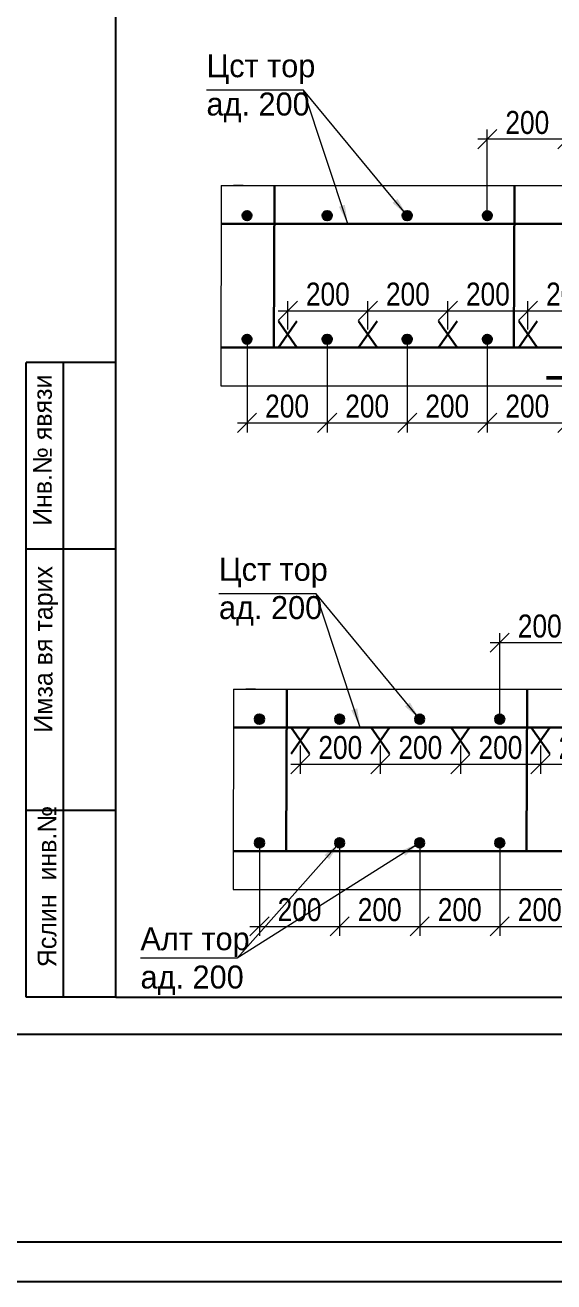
# Model space of a CAD drawing. Header units: millimetres. Extents: x -149347 to 251215, y -2929184 to -2541447.
# Drawn here: x -81731 to -74820, y -2670441 to -2654032 of the extents above; entities that cross this region are included whole.
import ezdxf

# ---------------------------------------------------------------- set-up
doc = ezdxf.new("R2010")
doc.units = ezdxf.units.MM
for name, color, linetype, lineweight in [('Armatur.   0.30', 7, 'Continuous', 30), ('xamit 0.18', 7, 'Continuous', 15), ('ИЧ  РАЗМЕР  0.09', 143, 'Continuous', 9), ('размер  0.09', 141, 'Continuous', 9)]:
    doc.layers.add(name, color=color, linetype=linetype, lineweight=lineweight)
doc.layers.add('ШТРИХ', color=7, linetype='Continuous')
doc.styles.add('A3_Times_AzLat', font='A3TI(LA).TTF')
doc.styles.add('CP_ATTR', font='A3TI(LA).TTF')
doc.styles.add('style1', font='A3TI(LA).TTF', dxfattribs={"height": 400})
doc.styles.add('style6', font='ARIALN.TTF', dxfattribs={"height": 300})
doc.dimstyles.new('DIM_100', dxfattribs={"dimscale": 100, "dimtxt": 250, "dimasz": 2.5, "dimexe": 1.25, "dimexo": 0.625, "dimtad": 1, "dimdec": 0, "dimtxsty": 'style1', "dimblk": 'OBLIQUE', "dimcen": 2.5, "dimdle": 1.25, "dimclrd": 251, "dimclre": 251, "dimaunit": 1, "dimadec": 3, "dimazin": 0, "dimtfac": 1, "dimtdec": 0, "dimtmove": 1, "dimatfit": 3, "dimfxl": 1.25, "dimlwd": 5, "dimlwe": 5, "dimarcsym": 0})

# ---------------------------------------------------------------- blocks, each defined once
blk = doc.blocks.new('mekteb')
at = {"color": 0, "lineweight": 25}
for p, q in [((99643, -1821466), (139843, -1821466)), ((139843, -1849866), (99643, -1849866))]:
    blk.add_line(p, q, dxfattribs=at)
at = {"color": 0, "lineweight": 25, "ltscale": 15}
for p, q in [((101643, -1849366), (101643, -1821966)), ((139343, -1821966), (101643, -1821966)), ((101643, -1849366), (139343, -1849366))]:
    blk.add_line(p, q, dxfattribs=at)
at = {"lineweight": 25, "ltscale": 0.25}
for p, q in [((100443, -1849366), (100443, -1840866)), ((100943, -1849367), (100943, -1840866))]:
    blk.add_line(p, q, dxfattribs=at)
at = {"lineweight": 25}
for p, q in [((101643, -1840866), (100443, -1840866)), ((101645, -1843366), (100445, -1843366)), ((101645, -1846866), (100445, -1846866)), ((101643, -1849366), (100443, -1849366))]:
    blk.add_line(p, q, dxfattribs=at)
at = {"lineweight": 25, "char_height": 250.01, "width": 5960.07, "attachment_point": 1, "rotation": 90, "style": 'CP_ATTR'}
for s, insert in [('\\pt3143;Инв.№ явязи', (100535, -1843053)), ('\\pt3143;Имза вя тарих', (100544, -1845823)), ('\\pt3143;Яслин  инв.№', (100595, -1848965))]:
    blk.add_mtext(s, dxfattribs=dict(at, insert=insert))
blk = doc.blocks.new('_Oblique')
at = {"color": 0, "linetype": 'ByBlock', "lineweight": -2}
blk.add_line((-0.5, -0.5), (0.5, 0.5), dxfattribs=at)
blk = doc.blocks.new('*D1710')
at = {"color": 251, "lineweight": 5, "ltscale": 50, "transparency": 16777216}
for p, q in [((-75691, -2656517), (-75691, -2655396)), ((-74645, -2656517), (-74645, -2655396))]:
    blk.add_line(p, q, dxfattribs=at)
at = {"color": 251, "linetype": 'ByBlock', "lineweight": 5, "ltscale": 50, "transparency": 16777216}
blk.add_line((-74520, -2655521), (-75816, -2655521), dxfattribs=at)
at = {"layer": 'Defpoints', "color": 0, "lineweight": 15, "ltscale": 50, "transparency": 16777216}
for p in [(-75691, -2655521), (-75691, -2656580), (-74645, -2656580)]:
    blk.add_point(p, dxfattribs=at)
at = {"color": 251, "lineweight": 5, "ltscale": 50, "transparency": 16777216, "xscale": 250, "yscale": 250, "zscale": 250, "rotation": 180}
blk.add_blockref('_Oblique', (-75691, -2655521), dxfattribs=at)
at = {"color": 251, "lineweight": 5, "ltscale": 50, "transparency": 16777216, "xscale": 250, "yscale": 250, "zscale": 250}
blk.add_blockref('_Oblique', (-74645, -2655521), dxfattribs=at)
at = {"color": 0, "lineweight": 15, "ltscale": 50, "transparency": 16777216, "insert": (-75168, -2655305), "char_height": 300, "attachment_point": 5, "style": 'style6'}
blk.add_mtext('{\\fArial Narrow|b0|i0|c238|p34;200}', dxfattribs=at)
blk = doc.blocks.new('*D1722')
at = {"color": 251, "lineweight": 5, "ltscale": 50, "transparency": 16777216}
for p, q in [((-75691, -2658196), (-75691, -2659349)), ((-74645, -2658196), (-74645, -2659349))]:
    blk.add_line(p, q, dxfattribs=at)
at = {"color": 251, "linetype": 'ByBlock', "lineweight": 5, "ltscale": 50, "transparency": 16777216}
blk.add_line((-75816, -2659224), (-74520, -2659224), dxfattribs=at)
at = {"layer": 'Defpoints', "color": 0, "lineweight": 15, "ltscale": 50, "transparency": 16777216}
for p in [(-75691, -2658134), (-74645, -2658134), (-74645, -2659224)]:
    blk.add_point(p, dxfattribs=at)
at = {"color": 251, "lineweight": 5, "ltscale": 50, "transparency": 16777216, "xscale": 250, "yscale": 250, "zscale": 250, "rotation": 180}
blk.add_blockref('_Oblique', (-75691, -2659224), dxfattribs=at)
at = {"color": 251, "lineweight": 5, "ltscale": 50, "transparency": 16777216, "xscale": 250, "yscale": 250, "zscale": 250}
blk.add_blockref('_Oblique', (-74645, -2659224), dxfattribs=at)
at = {"color": 0, "lineweight": 15, "ltscale": 50, "transparency": 16777216, "insert": (-75168, -2659008), "char_height": 300, "attachment_point": 5, "style": 'style6'}
blk.add_mtext('200', dxfattribs=at)
blk = doc.blocks.new('*D1724')
at = {"color": 251, "lineweight": 5, "ltscale": 50, "transparency": 16777216}
for p, q in [((-77784, -2658196), (-77784, -2659349)), ((-76737, -2658196), (-76737, -2659349))]:
    blk.add_line(p, q, dxfattribs=at)
at = {"color": 251, "linetype": 'ByBlock', "lineweight": 5, "ltscale": 50, "transparency": 16777216}
blk.add_line((-77909, -2659224), (-76612, -2659224), dxfattribs=at)
at = {"layer": 'Defpoints', "color": 0, "lineweight": 15, "ltscale": 50, "transparency": 16777216}
for p in [(-77784, -2658134), (-76737, -2658134), (-76737, -2659224)]:
    blk.add_point(p, dxfattribs=at)
at = {"color": 251, "lineweight": 5, "ltscale": 50, "transparency": 16777216, "xscale": 250, "yscale": 250, "zscale": 250, "rotation": 180}
blk.add_blockref('_Oblique', (-77784, -2659224), dxfattribs=at)
at = {"color": 251, "lineweight": 5, "ltscale": 50, "transparency": 16777216, "xscale": 250, "yscale": 250, "zscale": 250}
blk.add_blockref('_Oblique', (-76737, -2659224), dxfattribs=at)
at = {"color": 0, "lineweight": 15, "ltscale": 50, "transparency": 16777216, "insert": (-77261, -2659008), "char_height": 300, "attachment_point": 5, "style": 'style6'}
blk.add_mtext('200', dxfattribs=at)
blk = doc.blocks.new('*D1725')
at = {"color": 251, "lineweight": 5, "ltscale": 50, "transparency": 16777216}
for p, q in [((-76737, -2658196), (-76737, -2659349)), ((-75691, -2658196), (-75691, -2659349))]:
    blk.add_line(p, q, dxfattribs=at)
at = {"color": 251, "linetype": 'ByBlock', "lineweight": 5, "ltscale": 50, "transparency": 16777216}
blk.add_line((-76862, -2659224), (-75566, -2659224), dxfattribs=at)
at = {"layer": 'Defpoints', "color": 0, "lineweight": 15, "ltscale": 50, "transparency": 16777216}
for p in [(-76737, -2658134), (-75691, -2658134), (-75691, -2659224)]:
    blk.add_point(p, dxfattribs=at)
at = {"color": 251, "lineweight": 5, "ltscale": 50, "transparency": 16777216, "xscale": 250, "yscale": 250, "zscale": 250, "rotation": 180}
blk.add_blockref('_Oblique', (-76737, -2659224), dxfattribs=at)
at = {"color": 251, "lineweight": 5, "ltscale": 50, "transparency": 16777216, "xscale": 250, "yscale": 250, "zscale": 250}
blk.add_blockref('_Oblique', (-75691, -2659224), dxfattribs=at)
at = {"color": 0, "lineweight": 15, "ltscale": 50, "transparency": 16777216, "insert": (-76214, -2659008), "char_height": 300, "attachment_point": 5, "style": 'style6'}
blk.add_mtext('200', dxfattribs=at)
blk = doc.blocks.new('*D1726')
at = {"color": 251, "lineweight": 5, "ltscale": 50, "transparency": 16777216}
for p, q in [((-78830, -2658196), (-78830, -2659349)), ((-77784, -2658196), (-77784, -2659349))]:
    blk.add_line(p, q, dxfattribs=at)
at = {"color": 251, "linetype": 'ByBlock', "lineweight": 5, "ltscale": 50, "transparency": 16777216}
blk.add_line((-78955, -2659224), (-77659, -2659224), dxfattribs=at)
at = {"layer": 'Defpoints', "color": 0, "lineweight": 15, "ltscale": 50, "transparency": 16777216}
for p in [(-78830, -2658134), (-77784, -2658134), (-77784, -2659224)]:
    blk.add_point(p, dxfattribs=at)
at = {"color": 251, "lineweight": 5, "ltscale": 50, "transparency": 16777216, "xscale": 250, "yscale": 250, "zscale": 250, "rotation": 180}
blk.add_blockref('_Oblique', (-78830, -2659224), dxfattribs=at)
at = {"color": 251, "lineweight": 5, "ltscale": 50, "transparency": 16777216, "xscale": 250, "yscale": 250, "zscale": 250}
blk.add_blockref('_Oblique', (-77784, -2659224), dxfattribs=at)
at = {"color": 0, "lineweight": 15, "ltscale": 50, "transparency": 16777216, "insert": (-78307, -2659008), "char_height": 300, "attachment_point": 5, "style": 'style6'}
blk.add_mtext('200', dxfattribs=at)
blk = doc.blocks.new('*D1729')
at = {"color": 251, "linetype": 'ByBlock', "lineweight": 5, "ltscale": 50, "transparency": 16777216}
blk.add_line((-78423, -2657762), (-77127, -2657762), dxfattribs=at)
at = {"color": 251, "lineweight": 5, "ltscale": 50, "transparency": 16777216}
for p, q in [((-78298, -2658006), (-78298, -2657637)), ((-77252, -2658006), (-77252, -2657637))]:
    blk.add_line(p, q, dxfattribs=at)
at = {"layer": 'Defpoints', "color": 0, "lineweight": 15, "ltscale": 50, "transparency": 16777216}
for p in [(-77252, -2657762), (-78298, -2658069), (-77252, -2658069)]:
    blk.add_point(p, dxfattribs=at)
at = {"color": 251, "lineweight": 5, "ltscale": 50, "transparency": 16777216, "xscale": 250, "yscale": 250, "zscale": 250, "rotation": 180}
blk.add_blockref('_Oblique', (-78298, -2657762), dxfattribs=at)
at = {"color": 251, "lineweight": 5, "ltscale": 50, "transparency": 16777216, "xscale": 250, "yscale": 250, "zscale": 250}
blk.add_blockref('_Oblique', (-77252, -2657762), dxfattribs=at)
at = {"color": 0, "lineweight": 15, "ltscale": 50, "transparency": 16777216, "insert": (-77775, -2657546), "char_height": 300, "attachment_point": 5, "style": 'style6'}
blk.add_mtext('200', dxfattribs=at)
blk = doc.blocks.new('*D1730')
at = {"color": 251, "linetype": 'ByBlock', "lineweight": 5, "ltscale": 50, "transparency": 16777216}
blk.add_line((-77377, -2657762), (-76081, -2657762), dxfattribs=at)
at = {"color": 251, "lineweight": 5, "ltscale": 50, "transparency": 16777216}
for p, q in [((-77252, -2658006), (-77252, -2657637)), ((-76206, -2658006), (-76206, -2657637))]:
    blk.add_line(p, q, dxfattribs=at)
at = {"layer": 'Defpoints', "color": 0, "lineweight": 15, "ltscale": 50, "transparency": 16777216}
for p in [(-76206, -2657762), (-77252, -2658069), (-76206, -2658069)]:
    blk.add_point(p, dxfattribs=at)
at = {"color": 251, "lineweight": 5, "ltscale": 50, "transparency": 16777216, "xscale": 250, "yscale": 250, "zscale": 250, "rotation": 180}
blk.add_blockref('_Oblique', (-77252, -2657762), dxfattribs=at)
at = {"color": 251, "lineweight": 5, "ltscale": 50, "transparency": 16777216, "xscale": 250, "yscale": 250, "zscale": 250}
blk.add_blockref('_Oblique', (-76206, -2657762), dxfattribs=at)
at = {"color": 0, "lineweight": 15, "ltscale": 50, "transparency": 16777216, "insert": (-76729, -2657546), "char_height": 300, "attachment_point": 5, "style": 'style6'}
blk.add_mtext('200', dxfattribs=at)
blk = doc.blocks.new('*D1731')
at = {"color": 251, "linetype": 'ByBlock', "lineweight": 5, "ltscale": 50, "transparency": 16777216}
blk.add_line((-76331, -2657762), (-75034, -2657762), dxfattribs=at)
at = {"color": 251, "lineweight": 5, "ltscale": 50, "transparency": 16777216}
for p, q in [((-76206, -2658006), (-76206, -2657637)), ((-75159, -2658006), (-75159, -2657637))]:
    blk.add_line(p, q, dxfattribs=at)
at = {"layer": 'Defpoints', "color": 0, "lineweight": 15, "ltscale": 50, "transparency": 16777216}
for p in [(-75159, -2657762), (-76206, -2658069), (-75159, -2658069)]:
    blk.add_point(p, dxfattribs=at)
at = {"color": 251, "lineweight": 5, "ltscale": 50, "transparency": 16777216, "xscale": 250, "yscale": 250, "zscale": 250, "rotation": 180}
blk.add_blockref('_Oblique', (-76206, -2657762), dxfattribs=at)
at = {"color": 251, "lineweight": 5, "ltscale": 50, "transparency": 16777216, "xscale": 250, "yscale": 250, "zscale": 250}
blk.add_blockref('_Oblique', (-75159, -2657762), dxfattribs=at)
at = {"color": 0, "lineweight": 15, "ltscale": 50, "transparency": 16777216, "insert": (-75683, -2657546), "char_height": 300, "attachment_point": 5, "style": 'style6'}
blk.add_mtext('200', dxfattribs=at)
blk = doc.blocks.new('*D1732')
at = {"color": 251, "linetype": 'ByBlock', "lineweight": 5, "ltscale": 50, "transparency": 16777216}
blk.add_line((-75284, -2657762), (-73988, -2657762), dxfattribs=at)
at = {"color": 251, "lineweight": 5, "ltscale": 50, "transparency": 16777216}
for p, q in [((-75159, -2658006), (-75159, -2657637)), ((-74113, -2658006), (-74113, -2657637))]:
    blk.add_line(p, q, dxfattribs=at)
at = {"layer": 'Defpoints', "color": 0, "lineweight": 15, "ltscale": 50, "transparency": 16777216}
for p in [(-74113, -2657762), (-75159, -2658069), (-74113, -2658069)]:
    blk.add_point(p, dxfattribs=at)
at = {"color": 251, "lineweight": 5, "ltscale": 50, "transparency": 16777216, "xscale": 250, "yscale": 250, "zscale": 250, "rotation": 180}
blk.add_blockref('_Oblique', (-75159, -2657762), dxfattribs=at)
at = {"color": 251, "lineweight": 5, "ltscale": 50, "transparency": 16777216, "xscale": 250, "yscale": 250, "zscale": 250}
blk.add_blockref('_Oblique', (-74113, -2657762), dxfattribs=at)
at = {"color": 0, "lineweight": 15, "ltscale": 50, "transparency": 16777216, "insert": (-74636, -2657546), "char_height": 300, "attachment_point": 5, "style": 'style6'}
blk.add_mtext('200', dxfattribs=at)
blk = doc.blocks.new('*D1793')
at = {"color": 251, "lineweight": 5, "ltscale": 50, "transparency": 16777216}
for p, q in [((-75528, -2663092), (-75528, -2661971)), ((-74482, -2663092), (-74482, -2661971))]:
    blk.add_line(p, q, dxfattribs=at)
at = {"color": 251, "linetype": 'ByBlock', "lineweight": 5, "ltscale": 50, "transparency": 16777216}
blk.add_line((-74357, -2662096), (-75653, -2662096), dxfattribs=at)
at = {"layer": 'Defpoints', "color": 0, "lineweight": 15, "ltscale": 50, "transparency": 16777216}
for p in [(-75528, -2662096), (-75528, -2663155), (-74482, -2663155)]:
    blk.add_point(p, dxfattribs=at)
at = {"color": 251, "lineweight": 5, "ltscale": 50, "transparency": 16777216, "xscale": 250, "yscale": 250, "zscale": 250, "rotation": 180}
blk.add_blockref('_Oblique', (-75528, -2662096), dxfattribs=at)
at = {"color": 251, "lineweight": 5, "ltscale": 50, "transparency": 16777216, "xscale": 250, "yscale": 250, "zscale": 250}
blk.add_blockref('_Oblique', (-74482, -2662096), dxfattribs=at)
at = {"color": 0, "lineweight": 15, "ltscale": 50, "transparency": 16777216, "insert": (-75005, -2661880), "char_height": 300, "attachment_point": 5, "style": 'style6'}
blk.add_mtext('{\\fArial Narrow|b0|i0|c238|p34;200}', dxfattribs=at)
blk = doc.blocks.new('*D1817')
at = {"color": 251, "lineweight": 5, "ltscale": 50, "transparency": 16777216}
for p, q in [((-75528, -2664771), (-75528, -2665924)), ((-74482, -2664771), (-74482, -2665924))]:
    blk.add_line(p, q, dxfattribs=at)
at = {"color": 251, "linetype": 'ByBlock', "lineweight": 5, "ltscale": 50, "transparency": 16777216}
blk.add_line((-75653, -2665799), (-74357, -2665799), dxfattribs=at)
at = {"layer": 'Defpoints', "color": 0, "lineweight": 15, "ltscale": 50, "transparency": 16777216}
for p in [(-75528, -2664709), (-74482, -2664709), (-74482, -2665799)]:
    blk.add_point(p, dxfattribs=at)
at = {"color": 251, "lineweight": 5, "ltscale": 50, "transparency": 16777216, "xscale": 250, "yscale": 250, "zscale": 250, "rotation": 180}
blk.add_blockref('_Oblique', (-75528, -2665799), dxfattribs=at)
at = {"color": 251, "lineweight": 5, "ltscale": 50, "transparency": 16777216, "xscale": 250, "yscale": 250, "zscale": 250}
blk.add_blockref('_Oblique', (-74482, -2665799), dxfattribs=at)
at = {"color": 0, "lineweight": 15, "ltscale": 50, "transparency": 16777216, "insert": (-75005, -2665583), "char_height": 300, "attachment_point": 5, "style": 'style6'}
blk.add_mtext('200', dxfattribs=at)
blk = doc.blocks.new('*D1819')
at = {"color": 251, "lineweight": 5, "ltscale": 50, "transparency": 16777216}
for p, q in [((-77621, -2664771), (-77621, -2665924)), ((-76574, -2664771), (-76574, -2665924))]:
    blk.add_line(p, q, dxfattribs=at)
at = {"color": 251, "linetype": 'ByBlock', "lineweight": 5, "ltscale": 50, "transparency": 16777216}
blk.add_line((-77746, -2665799), (-76449, -2665799), dxfattribs=at)
at = {"layer": 'Defpoints', "color": 0, "lineweight": 15, "ltscale": 50, "transparency": 16777216}
for p in [(-77621, -2664709), (-76574, -2664709), (-76574, -2665799)]:
    blk.add_point(p, dxfattribs=at)
at = {"color": 251, "lineweight": 5, "ltscale": 50, "transparency": 16777216, "xscale": 250, "yscale": 250, "zscale": 250, "rotation": 180}
blk.add_blockref('_Oblique', (-77621, -2665799), dxfattribs=at)
at = {"color": 251, "lineweight": 5, "ltscale": 50, "transparency": 16777216, "xscale": 250, "yscale": 250, "zscale": 250}
blk.add_blockref('_Oblique', (-76574, -2665799), dxfattribs=at)
at = {"color": 0, "lineweight": 15, "ltscale": 50, "transparency": 16777216, "insert": (-77097, -2665583), "char_height": 300, "attachment_point": 5, "style": 'style6'}
blk.add_mtext('200', dxfattribs=at)
blk = doc.blocks.new('*D1820')
at = {"color": 251, "lineweight": 5, "ltscale": 50, "transparency": 16777216}
for p, q in [((-76574, -2664771), (-76574, -2665924)), ((-75528, -2664771), (-75528, -2665924))]:
    blk.add_line(p, q, dxfattribs=at)
at = {"color": 251, "linetype": 'ByBlock', "lineweight": 5, "ltscale": 50, "transparency": 16777216}
blk.add_line((-76699, -2665799), (-75403, -2665799), dxfattribs=at)
at = {"layer": 'Defpoints', "color": 0, "lineweight": 15, "ltscale": 50, "transparency": 16777216}
for p in [(-76574, -2664709), (-75528, -2664709), (-75528, -2665799)]:
    blk.add_point(p, dxfattribs=at)
at = {"color": 251, "lineweight": 5, "ltscale": 50, "transparency": 16777216, "xscale": 250, "yscale": 250, "zscale": 250, "rotation": 180}
blk.add_blockref('_Oblique', (-76574, -2665799), dxfattribs=at)
at = {"color": 251, "lineweight": 5, "ltscale": 50, "transparency": 16777216, "xscale": 250, "yscale": 250, "zscale": 250}
blk.add_blockref('_Oblique', (-75528, -2665799), dxfattribs=at)
at = {"color": 0, "lineweight": 15, "ltscale": 50, "transparency": 16777216, "insert": (-76051, -2665583), "char_height": 300, "attachment_point": 5, "style": 'style6'}
blk.add_mtext('200', dxfattribs=at)
blk = doc.blocks.new('*D1821')
at = {"color": 251, "lineweight": 5, "ltscale": 50, "transparency": 16777216}
for p, q in [((-78667, -2664771), (-78667, -2665924)), ((-77621, -2664771), (-77621, -2665924))]:
    blk.add_line(p, q, dxfattribs=at)
at = {"color": 251, "linetype": 'ByBlock', "lineweight": 5, "ltscale": 50, "transparency": 16777216}
blk.add_line((-78792, -2665799), (-77496, -2665799), dxfattribs=at)
at = {"layer": 'Defpoints', "color": 0, "lineweight": 15, "ltscale": 50, "transparency": 16777216}
for p in [(-78667, -2664709), (-77621, -2664709), (-77621, -2665799)]:
    blk.add_point(p, dxfattribs=at)
at = {"color": 251, "lineweight": 5, "ltscale": 50, "transparency": 16777216, "xscale": 250, "yscale": 250, "zscale": 250, "rotation": 180}
blk.add_blockref('_Oblique', (-78667, -2665799), dxfattribs=at)
at = {"color": 251, "lineweight": 5, "ltscale": 50, "transparency": 16777216, "xscale": 250, "yscale": 250, "zscale": 250}
blk.add_blockref('_Oblique', (-77621, -2665799), dxfattribs=at)
at = {"color": 0, "lineweight": 15, "ltscale": 50, "transparency": 16777216, "insert": (-78144, -2665583), "char_height": 300, "attachment_point": 5, "style": 'style6'}
blk.add_mtext('200', dxfattribs=at)
blk = doc.blocks.new('*D1808')
at = {"color": 251, "lineweight": 5, "ltscale": 50, "transparency": 16777216}
for p, q in [((-78135, -2663437), (-78135, -2663806)), ((-77089, -2663437), (-77089, -2663806))]:
    blk.add_line(p, q, dxfattribs=at)
at = {"color": 251, "linetype": 'ByBlock', "lineweight": 5, "ltscale": 50, "transparency": 16777216}
blk.add_line((-78260, -2663681), (-76964, -2663681), dxfattribs=at)
at = {"layer": 'Defpoints', "color": 0, "lineweight": 15, "ltscale": 50, "transparency": 16777216}
for p in [(-78135, -2663375), (-77089, -2663375), (-77089, -2663681)]:
    blk.add_point(p, dxfattribs=at)
at = {"color": 251, "lineweight": 5, "ltscale": 50, "transparency": 16777216, "xscale": 250, "yscale": 250, "zscale": 250, "rotation": 180}
blk.add_blockref('_Oblique', (-78135, -2663681), dxfattribs=at)
at = {"color": 251, "lineweight": 5, "ltscale": 50, "transparency": 16777216, "xscale": 250, "yscale": 250, "zscale": 250}
blk.add_blockref('_Oblique', (-77089, -2663681), dxfattribs=at)
at = {"color": 0, "lineweight": 15, "ltscale": 50, "transparency": 16777216, "insert": (-77612, -2663466), "char_height": 300, "attachment_point": 5, "style": 'style6'}
blk.add_mtext('200', dxfattribs=at)
blk = doc.blocks.new('*D1800')
at = {"color": 251, "lineweight": 5, "ltscale": 50, "transparency": 16777216}
for p, q in [((-77089, -2663437), (-77089, -2663806)), ((-76043, -2663437), (-76043, -2663806))]:
    blk.add_line(p, q, dxfattribs=at)
at = {"color": 251, "linetype": 'ByBlock', "lineweight": 5, "ltscale": 50, "transparency": 16777216}
blk.add_line((-77214, -2663681), (-75918, -2663681), dxfattribs=at)
at = {"layer": 'Defpoints', "color": 0, "lineweight": 15, "ltscale": 50, "transparency": 16777216}
for p in [(-77089, -2663375), (-76043, -2663375), (-76043, -2663681)]:
    blk.add_point(p, dxfattribs=at)
at = {"color": 251, "lineweight": 5, "ltscale": 50, "transparency": 16777216, "xscale": 250, "yscale": 250, "zscale": 250, "rotation": 180}
blk.add_blockref('_Oblique', (-77089, -2663681), dxfattribs=at)
at = {"color": 251, "lineweight": 5, "ltscale": 50, "transparency": 16777216, "xscale": 250, "yscale": 250, "zscale": 250}
blk.add_blockref('_Oblique', (-76043, -2663681), dxfattribs=at)
at = {"color": 0, "lineweight": 15, "ltscale": 50, "transparency": 16777216, "insert": (-76566, -2663466), "char_height": 300, "attachment_point": 5, "style": 'style6'}
blk.add_mtext('200', dxfattribs=at)
blk = doc.blocks.new('*D1801')
at = {"color": 251, "lineweight": 5, "ltscale": 50, "transparency": 16777216}
for p, q in [((-76043, -2663437), (-76043, -2663806)), ((-74996, -2663437), (-74996, -2663806))]:
    blk.add_line(p, q, dxfattribs=at)
at = {"color": 251, "linetype": 'ByBlock', "lineweight": 5, "ltscale": 50, "transparency": 16777216}
blk.add_line((-76168, -2663681), (-74871, -2663681), dxfattribs=at)
at = {"layer": 'Defpoints', "color": 0, "lineweight": 15, "ltscale": 50, "transparency": 16777216}
for p in [(-76043, -2663375), (-74996, -2663375), (-74996, -2663681)]:
    blk.add_point(p, dxfattribs=at)
at = {"color": 251, "lineweight": 5, "ltscale": 50, "transparency": 16777216, "xscale": 250, "yscale": 250, "zscale": 250, "rotation": 180}
blk.add_blockref('_Oblique', (-76043, -2663681), dxfattribs=at)
at = {"color": 251, "lineweight": 5, "ltscale": 50, "transparency": 16777216, "xscale": 250, "yscale": 250, "zscale": 250}
blk.add_blockref('_Oblique', (-74996, -2663681), dxfattribs=at)
at = {"color": 0, "lineweight": 15, "ltscale": 50, "transparency": 16777216, "insert": (-75519, -2663466), "char_height": 300, "attachment_point": 5, "style": 'style6'}
blk.add_mtext('200', dxfattribs=at)
blk = doc.blocks.new('*D1802')
at = {"color": 251, "lineweight": 5, "ltscale": 50, "transparency": 16777216}
for p, q in [((-74996, -2663437), (-74996, -2663806)), ((-73950, -2663437), (-73950, -2663806))]:
    blk.add_line(p, q, dxfattribs=at)
at = {"color": 251, "linetype": 'ByBlock', "lineweight": 5, "ltscale": 50, "transparency": 16777216}
blk.add_line((-75121, -2663681), (-73825, -2663681), dxfattribs=at)
at = {"layer": 'Defpoints', "color": 0, "lineweight": 15, "ltscale": 50, "transparency": 16777216}
for p in [(-74996, -2663375), (-73950, -2663375), (-73950, -2663681)]:
    blk.add_point(p, dxfattribs=at)
at = {"color": 251, "lineweight": 5, "ltscale": 50, "transparency": 16777216, "xscale": 250, "yscale": 250, "zscale": 250, "rotation": 180}
blk.add_blockref('_Oblique', (-74996, -2663681), dxfattribs=at)
at = {"color": 251, "lineweight": 5, "ltscale": 50, "transparency": 16777216, "xscale": 250, "yscale": 250, "zscale": 250}
blk.add_blockref('_Oblique', (-73950, -2663681), dxfattribs=at)
at = {"color": 0, "lineweight": 15, "ltscale": 50, "transparency": 16777216, "insert": (-74473, -2663466), "char_height": 300, "attachment_point": 5, "style": 'style6'}
blk.add_mtext('200', dxfattribs=at)

msp = doc.modelspace()

# ---------------------------------------------------------------- hatches: boundary and pattern name
at = {"lineweight": 13}
for points in [[(-78770.11066, -2656519.62333, 1), (-78890.11066, -2656519.62333, 1)], [(-77723.75849, -2656519.62333, 1), (-77843.75849, -2656519.62333, 1)], [(-76677.40632, -2656519.62333, 1), (-76797.40632, -2656519.62333, 1)], [(-75631.05414, -2656519.62333, 1), (-75751.05414, -2656519.62333, 1)], [(-78770.11066, -2658133.91806, 1), (-78890.11066, -2658133.91806, 1)], [(-77723.75849, -2658133.91806, 1), (-77843.75849, -2658133.91806, 1)], [(-76677.40632, -2658133.91806, 1), (-76797.40632, -2658133.91806, 1)], [(-75631.05414, -2658133.91806, 1), (-75751.05414, -2658133.91806, 1)], [(-78607.01609, -2663094.61547, 1), (-78727.01609, -2663094.61547, 1)], [(-77560.66391, -2663094.61547, 1), (-77680.66391, -2663094.61547, 1)], [(-76514.31174, -2663094.61547, 1), (-76634.31174, -2663094.61547, 1)], [(-75467.95957, -2663094.61547, 1), (-75587.95957, -2663094.61547, 1)], [(-78607.01609, -2664708.9102, 1), (-78727.01609, -2664708.9102, 1)], [(-77560.66391, -2664708.9102, 1), (-77680.66391, -2664708.9102, 1)], [(-76514.31174, -2664708.9102, 1), (-76634.31174, -2664708.9102, 1)], [(-75467.95957, -2664708.9102, 1), (-75587.95957, -2664708.9102, 1)]]:
    msp.add_hatch(color=4, dxfattribs=at).paths.add_polyline_path(points)

# ---------------------------------------------------------------- linework, layer by layer
at = {"color": 1, "linetype": 'Continuous', "lineweight": 30, "ltscale": 2}
for points in [[(-78177.76524, -2657896.67648), (-78419.07838, -2658240.51902)], [(-78419.07838, -2657896.67648), (-78177.76524, -2658240.51902)], [(-77131.41307, -2657896.67648), (-77372.72621, -2658240.51902)], [(-77372.72621, -2657896.67648), (-77131.41307, -2658240.51902)], [(-76085.0609, -2657896.67648), (-76326.37404, -2658240.51902)], [(-76326.37404, -2657896.67648), (-76085.0609, -2658240.51902)], [(-75038.70872, -2657896.67648), (-75280.02186, -2658240.51902)], [(-75280.02186, -2657896.67648), (-75038.70872, -2658240.51902)], [(-78014.67067, -2663546.64468), (-78255.98381, -2663202.80214)], [(-78255.98381, -2663546.64468), (-78014.67067, -2663202.80214)], [(-76968.3185, -2663546.64468), (-77209.63164, -2663202.80214)], [(-77209.63164, -2663546.64468), (-76968.3185, -2663202.80214)], [(-75921.96632, -2663546.64468), (-76163.27946, -2663202.80214)], [(-76163.27946, -2663546.64468), (-75921.96632, -2663202.80214)], [(-74875.61415, -2663546.64468), (-75116.92729, -2663202.80214)], [(-75116.92729, -2663546.64468), (-74875.61415, -2663202.80214)]]:
    msp.add_lwpolyline(points, dxfattribs=at)
at = {"layer": 'Armatur.   0.30', "linetype": 'ByBlock', "lineweight": 0}
for p, q in [((-79168.72811, -2656126.22429), (-79173.63029, -2658742.10473)), ((-79005.63353, -2662701.21643), (-79010.53572, -2665317.09687))]:
    msp.add_line(p, q, dxfattribs=at)
at = {"layer": 'Armatur.   0.30', "linetype": 'ByBlock', "lineweight": 30}
for p, q in [((-78473.74627, -2656126.22429), (-78481.34269, -2658240.51902)), ((-75334.68975, -2656126.22429), (-75342.28617, -2658240.51902)), ((-78310.65169, -2662701.21643), (-78318.24812, -2664815.51116)), ((-75171.59517, -2662701.21643), (-75179.1916, -2664815.51116))]:
    msp.add_line(p, q, dxfattribs=at)
at = {"layer": 'Armatur.   0.30', "linetype": 'ByBlock', "lineweight": 50}
msp.add_line((-74918.13673, -2658637.87583), (-72498.13673, -2658637.87583), dxfattribs=at)
at = {"layer": 'xamit 0.18', "linetype": 'ByBlock', "lineweight": 30}
for centre in [(-78830.11066, -2656519.62333), (-77783.75849, -2656519.62333), (-76737.40632, -2656519.62333), (-75691.05414, -2656519.62333), (-78830.11066, -2658133.91806), (-77783.75849, -2658133.91806), (-76737.40632, -2658133.91806), (-75691.05414, -2658133.91806), (-78667.01609, -2663094.61547), (-77620.66391, -2663094.61547), (-76574.31174, -2663094.61547), (-75527.95957, -2663094.61547), (-78667.01609, -2664708.9102), (-77620.66391, -2664708.9102), (-76574.31174, -2664708.9102), (-75527.95957, -2664708.9102)]:
    msp.add_circle(centre, 60, dxfattribs=at)
at = {"layer": 'ШТРИХ', "linetype": 'ByBlock', "lineweight": 0}
for p, q in [((-79168.72811, -2656126.22429), (-66019.19999, -2656126.22429)), ((-78882.68985, -2656126.22429), (-79007.68985, -2656126.22429)), ((-79173.63029, -2658742.10473), (-66024.10217, -2658742.10473)), ((-79005.63353, -2662701.21643), (-65856.10542, -2662701.21643)), ((-78719.59527, -2662701.21643), (-78844.59527, -2662701.21643)), ((-79010.53572, -2665317.09687), (-65861.0076, -2665317.09687))]:
    msp.add_line(p, q, dxfattribs=at)
at = {"layer": 'ШТРИХ', "color": 4, "linetype": 'ByBlock', "lineweight": 30}
for p, q in [((-66019.50534, -2656626.22429), (-79169.03346, -2656626.22429)), ((-66023.79586, -2658240.51902), (-79169.03346, -2658240.51902)), ((-65856.41077, -2663201.21643), (-79005.93888, -2663201.21643)), ((-65860.70128, -2664815.51116), (-79005.93888, -2664815.51116))]:
    msp.add_line(p, q, dxfattribs=at)

# ---------------------------------------------------------------- block references
at = {"lineweight": 15}
for p, xscale, yscale, zscale in [((-179619.03003, -864111.18122), 0.9747191058617483, 0.9747191058617483, 0.9747191058617483), ((-189445.16833, -766515.16798), 1.044984502239007, 1.044984502239007, 1.044984502239007)]:
    msp.add_blockref('mekteb', p, dxfattribs=dict(at, xscale=xscale, yscale=yscale, zscale=zscale))

# ---------------------------------------------------------------- texts
at = {"layer": 'размер  0.09', "linetype": 'ByBlock', "lineweight": 0, "char_height": 300, "attachment_point": 1, "style": 'A3_Times_AzLat'}
for s, insert in [('{\\C2;Цст тор\\Pад. 200 }', (-79360.56737, -2654412.15628)), ('{\\C2;Цст тор\\Pад. 200 }', (-79197.4728, -2660987.14842)), ('{\\C2;Алт тор\\Pад. 200}', (-80222.93931, -2665810.72335))]:
    msp.add_mtext(s, dxfattribs=dict(at, insert=insert))

# ---------------------------------------------------------------- dimensions: what is measured, and where the dimension line sits
at = {"color": 231, "lineweight": 15, "ltscale": 50}
for base, p1, p2, text, picture, middle in [((-75691.05414, -2655520.62146), (-74644.70197, -2656579.62333), (-75691.05414, -2656579.62333), '{\\fArial Narrow|b0|i0|c238|p34;200}', '*D1710', (-75167.87805, -2655304.94956)), ((-77252.06964, -2657761.83734), (-78298.42181, -2658068.59775), (-77252.06964, -2658068.59775), '200', '*D1729', (-77775.24573, -2657546.16544)), ((-76205.71747, -2657761.83734), (-77252.06964, -2658068.59775), (-76205.71747, -2658068.59775), '200', '*D1730', (-76728.89355, -2657546.16544)), ((-75159.36529, -2657761.83734), (-76205.71747, -2658068.59775), (-75159.36529, -2658068.59775), '200', '*D1731', (-75682.54138, -2657546.16544)), ((-74113.01312, -2657761.83734), (-75159.36529, -2658068.59775), (-74113.01312, -2658068.59775), '200', '*D1732', (-74636.18921, -2657546.16544)), ((-77783.75849, -2659223.54247), (-78830.11066, -2658133.91806), (-77783.75849, -2658133.91806), '200', '*D1726', (-78306.93458, -2659007.87057)), ((-76737.40632, -2659223.54247), (-77783.75849, -2658133.91806), (-76737.40632, -2658133.91806), '200', '*D1724', (-77260.5824, -2659007.87057)), ((-75691.05414, -2659223.54247), (-76737.40632, -2658133.91806), (-75691.05414, -2658133.91806), '200', '*D1725', (-76214.23023, -2659007.87057)), ((-74644.70197, -2659223.54247), (-75691.05414, -2658133.91806), (-74644.70197, -2658133.91806), '200', '*D1722', (-75167.87805, -2659007.87057)), ((-75527.95957, -2662095.6136), (-74481.60739, -2663154.61547), (-75527.95957, -2663154.61547), '{\\fArial Narrow|b0|i0|c238|p34;200}', '*D1793', (-75004.78348, -2661879.9417)), ((-77088.97507, -2663681.48382), (-78135.32724, -2663374.72341), (-77088.97507, -2663374.72341), '200', '*D1808', (-77612.15115, -2663465.81193)), ((-76042.62289, -2663681.48382), (-77088.97507, -2663374.72341), (-76042.62289, -2663374.72341), '200', '*D1800', (-76565.79898, -2663465.81193)), ((-74996.27072, -2663681.48382), (-76042.62289, -2663374.72341), (-74996.27072, -2663374.72341), '200', '*D1801', (-75519.44681, -2663465.81193)), ((-73949.91854, -2663681.48382), (-74996.27072, -2663374.72341), (-73949.91854, -2663374.72341), '200', '*D1802', (-74473.09463, -2663465.81193)), ((-77620.66391, -2665798.53461), (-78667.01609, -2664708.9102), (-77620.66391, -2664708.9102), '200', '*D1821', (-78143.84, -2665582.86271)), ((-76574.31174, -2665798.53461), (-77620.66391, -2664708.9102), (-76574.31174, -2664708.9102), '200', '*D1819', (-77097.48783, -2665582.86271)), ((-75527.95957, -2665798.53461), (-76574.31174, -2664708.9102), (-75527.95957, -2664708.9102), '200', '*D1820', (-76051.13565, -2665582.86271)), ((-74481.60739, -2665798.53461), (-75527.95957, -2664708.9102), (-74481.60739, -2664708.9102), '200', '*D1817', (-75004.78348, -2665582.86271))]:
    dim = msp.add_linear_dim(base=base, p1=p1, p2=p2, text=text, dimstyle='DIM_100', override={"dimtxsty": 'style6'}, dxfattribs=at)
    dim.commit()
    dim.dimension.update_dxf_attribs({"geometry": picture, "text_midpoint": middle})

# ---------------------------------------------------------------- leaders
at = {"layer": 'ИЧ  РАЗМЕР  0.09', "linetype": 'ByBlock', "lineweight": 0}
for points in [[(-76737.40632, -2656519.62333), (-78091.03112, -2654880.51104), (-79360.56737, -2654880.51104)], [(-77513.68174, -2656627.81), (-78091.03112, -2654880.51104), (-78213.68579, -2654880.51104)], [(-76574.31174, -2663094.61547), (-77927.93654, -2661455.50318), (-79197.4728, -2661455.50318)], [(-77350.58717, -2663202.80214), (-77927.93654, -2661455.50318), (-78050.59121, -2661455.50318)], [(-76574.31174, -2664708.9102), (-78960.08628, -2666213.10641), (-80222.93931, -2666213.10641)], [(-77620.66391, -2664708.9102), (-78960.08628, -2666213.10641), (-80222.93931, -2666213.10641)]]:
    msp.add_leader(points, dimstyle='DIM_100', dxfattribs=at)

doc.saveas('drawing.dxf')
